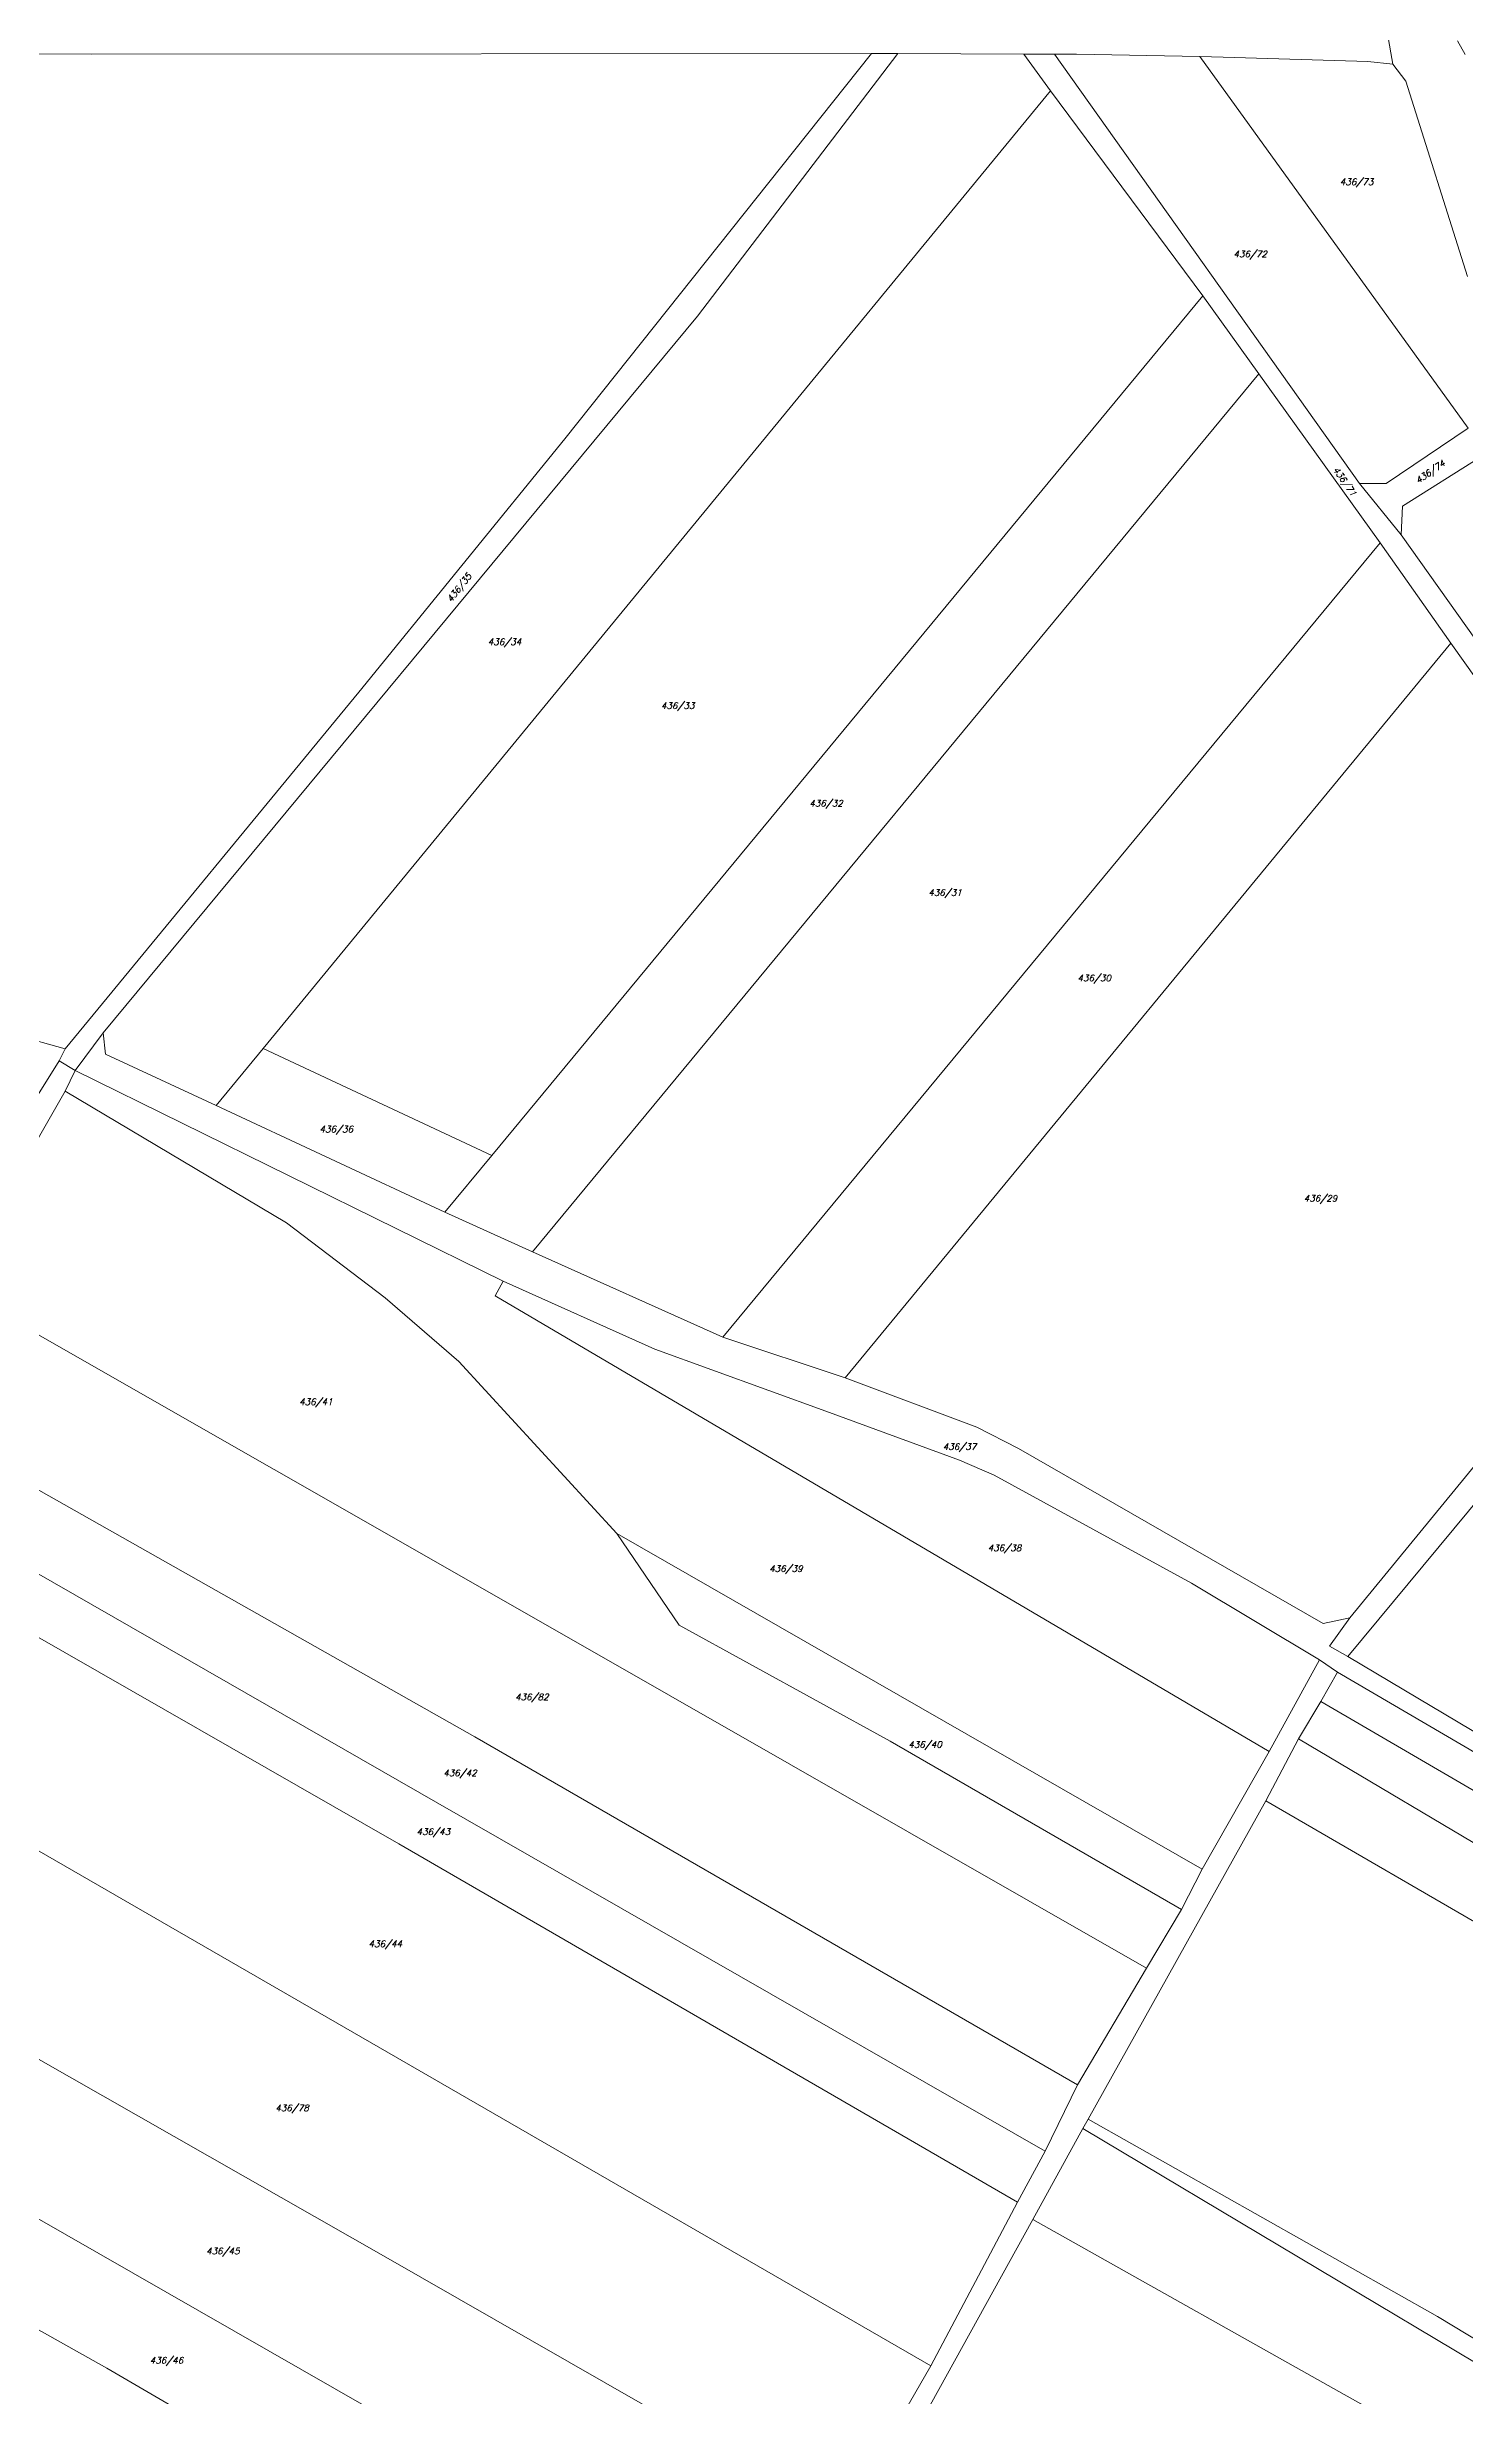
# Model space of a CAD drawing. Header units: millimetres. Extents: x -626414 to -622734, y -1174816 to -1171998.
# Drawn here: x -625858 to -625482, y -1174109 to -1173485 of the extents above; entities that cross this region are included whole.
import ezdxf
from ezdxf.enums import TextEntityAlignment as Align

# ---------------------------------------------------------------- set-up
doc = ezdxf.new("R2010")
doc.units = ezdxf.units.MM
doc.layers.add('Dobrinsko_hranice parcel', color=7, linetype='Continuous', lineweight=0)
doc.layers.add('Dobrinsko_parcelní čísla', color=7, linetype='Continuous', lineweight=0)
doc.styles.add('Style-ITALICS', font='ITALICS.shx')

msp = doc.modelspace()

# ---------------------------------------------------------------- linework, layer by layer
at = {"layer": 'Dobrinsko_hranice parcel', "color": 7, "linetype": 'Continuous', "lineweight": 13}
for p, q in [((-625500.69, -1173489.53), (-625502.12, -1173481.48)), ((-625483.52, -1173483.31), (-625481.53, -1173486.91)), ((-625971.47, -1173486.61), (-625846.53, -1173486.86)), ((-625846.53, -1173486.86), (-625639.24, -1173486.71)), ((-625639.24, -1173486.71), (-625720.72, -1173589.07)), ((-625685.46, -1173556.43), (-625632.2, -1173486.71)), ((-625639.24, -1173486.71), (-625632.2, -1173486.71)), ((-625632.2, -1173486.71), (-625598.72, -1173486.84)), ((-625591.69, -1173496.61), (-625598.72, -1173486.84)), ((-625598.72, -1173486.84), (-625590.6, -1173486.87)), ((-625590.6, -1173486.87), (-625509.54, -1173600.96)), ((-625590.6, -1173486.87), (-625584.78, -1173486.89)), ((-625584.78, -1173486.89), (-625552.04, -1173487.52)), ((-625480.71, -1173586.2), (-625552.04, -1173487.52)), ((-625552.04, -1173487.52), (-625545.82, -1173487.64)), ((-625545.82, -1173487.64), (-625507.36, -1173488.81)), ((-625507.36, -1173488.81), (-625500.69, -1173489.53)), ((-625497.24, -1173494.06), (-625500.69, -1173489.53)), ((-625800.89, -1173751.04), (-625591.69, -1173496.61)), ((-625551.22, -1173551.1), (-625591.69, -1173496.61)), ((-625480.89, -1173545.97), (-625497.24, -1173494.06)), ((-625551.22, -1173551.1), (-625740.12, -1173779.44)), ((-625536.34, -1173571.8), (-625551.22, -1173551.1)), ((-625843.38, -1173746.87), (-625685.46, -1173556.43)), ((-625729.28, -1173805.03), (-625536.34, -1173571.8)), ((-625504.04, -1173616.66), (-625536.34, -1173571.8)), ((-625720.72, -1173589.07), (-625775.47, -1173656.35)), ((-625502.48, -1173600.96), (-625480.71, -1173586.2)), ((-625477.34, -1173593.86), (-625498.19, -1173606.92)), ((-625509.54, -1173600.96), (-625498.5, -1173614.58)), ((-625509.54, -1173600.96), (-625502.48, -1173600.96)), ((-625498.19, -1173606.92), (-625498.5, -1173614.58)), ((-625498.5, -1173614.58), (-625434.96, -1173704.02)), ((-625678.72, -1173827.75), (-625504.04, -1173616.66)), ((-625485.29, -1173643.33), (-625504.04, -1173616.66)), ((-625485.29, -1173643.33), (-625646.21, -1173838.54)), ((-625429.92, -1173721.3), (-625485.29, -1173643.33)), ((-625775.47, -1173656.35), (-625853.48, -1173751.14)), ((-625866.19, -1173747.58), (-625853.48, -1173751.14)), ((-625855.09, -1173754.33), (-625853.48, -1173751.14)), ((-625843.38, -1173746.87), (-625850.8, -1173756.89)), ((-625842.77, -1173752.54), (-625843.38, -1173746.87)), ((-625813.33, -1173766.17), (-625842.77, -1173752.54)), ((-625813.33, -1173766.17), (-625800.89, -1173751.04)), ((-625800.89, -1173751.04), (-625740.12, -1173779.44)), ((-625855.09, -1173754.33), (-625861.53, -1173764.69)), ((-625850.8, -1173756.89), (-625855.09, -1173754.33)), ((-625853.52, -1173762.33), (-625850.8, -1173756.89)), ((-625737.08, -1173812.87), (-625850.8, -1173756.89)), ((-625883.15, -1173814.23), (-625853.52, -1173762.33)), ((-625853.52, -1173762.33), (-625794.64, -1173797.31)), ((-625752.61, -1173794.55), (-625813.33, -1173766.17)), ((-625740.12, -1173779.44), (-625752.61, -1173794.55)), ((-625412.09, -1173780.13), (-625512.14, -1173902.32)), ((-625729.28, -1173805.03), (-625752.61, -1173794.55)), ((-625794.64, -1173797.31), (-625768.44, -1173817.25)), ((-625678.72, -1173827.75), (-625729.28, -1173805.03)), ((-625724.64, -1173904.8), (-625883.15, -1173814.23)), ((-625737.08, -1173812.87), (-625739.26, -1173816.7)), ((-625696.79, -1173830.89), (-625737.08, -1173812.87)), ((-625768.44, -1173817.25), (-625748.85, -1173834.22)), ((-625739.26, -1173816.7), (-625533.6, -1173937.8)), ((-625651.41, -1173847.35), (-625696.79, -1173830.89)), ((-625646.21, -1173838.54), (-625678.72, -1173827.75)), ((-625748.85, -1173834.22), (-625706.91, -1173879.84)), ((-625611.26, -1173851.59), (-625646.21, -1173838.54)), ((-625901.01, -1173845.5), (-625744.63, -1173933.91)), ((-625615.84, -1173860.4), (-625651.41, -1173847.35)), ((-625600.22, -1173857.27), (-625611.26, -1173851.59)), ((-625512.67, -1173912.58), (-625458.09, -1173846.74)), ((-625519.27, -1173903.81), (-625600.22, -1173857.27)), ((-625909.6, -1173862.53), (-625754.44, -1173951.51)), ((-625606.64, -1173864.38), (-625615.84, -1173860.4)), ((-625554.22, -1173893.03), (-625606.64, -1173864.38)), ((-625916.34, -1173875.59), (-625764.86, -1173962.29)), ((-625706.91, -1173879.84), (-625551.39, -1173969.02)), ((-625706.91, -1173879.84), (-625690.35, -1173904.25)), ((-625520.19, -1173913.46), (-625554.22, -1173893.03)), ((-625512.14, -1173902.32), (-625519.27, -1173903.81)), ((-625512.14, -1173902.32), (-625517.56, -1173909.82)), ((-625566.13, -1173995.36), (-625724.64, -1173904.8)), ((-625690.35, -1173904.25), (-625634.24, -1173935.04)), ((-625520.19, -1173913.46), (-625533.6, -1173937.8)), ((-625515.43, -1173916.72), (-625520.19, -1173913.46)), ((-625517.56, -1173909.82), (-625512.67, -1173912.58)), ((-625389.19, -1173986.01), (-625512.67, -1173912.58)), ((-625623.45, -1174100.99), (-625940.26, -1173918.16)), ((-625519.83, -1173924.5), (-625515.43, -1173916.72)), ((-625432.48, -1173965.22), (-625515.43, -1173916.72)), ((-625525.76, -1173934.43), (-625519.83, -1173924.5)), ((-625519.83, -1173924.5), (-625435.73, -1173973.58)), ((-625744.63, -1173933.91), (-625584.5, -1174026.34)), ((-625634.24, -1173935.04), (-625556.91, -1173979.8)), ((-625533.6, -1173937.8), (-625551.39, -1173969.02)), ((-625534.44, -1173950.89), (-625525.76, -1173934.43)), ((-625446.16, -1173981.76), (-625525.76, -1173934.43)), ((-625754.44, -1173951.51), (-625593.09, -1174043.94)), ((-625581.67, -1174035.47), (-625534.44, -1173950.89)), ((-625453.13, -1173998.12), (-625534.44, -1173950.89)), ((-625963.26, -1173961.01), (-625768.24, -1174072.12)), ((-625764.86, -1173962.29), (-625600.45, -1174057.56)), ((-625551.39, -1173969.02), (-625556.91, -1173979.8)), ((-625556.91, -1173979.8), (-625566.13, -1173995.36)), ((-625566.13, -1173995.36), (-625584.5, -1174026.34)), ((-625993.92, -1174016.64), (-625842.44, -1174101.64)), ((-625584.5, -1174026.34), (-625593.09, -1174043.94)), ((-625596.38, -1174062.15), (-625583.06, -1174037.99)), ((-625583.06, -1174037.99), (-625581.67, -1174035.47)), ((-625583.06, -1174037.99), (-625281.73, -1174217.68)), ((-625488.82, -1174087.88), (-625581.67, -1174035.47)), ((-625593.09, -1174043.94), (-625600.45, -1174057.56)), ((-625666.37, -1174173.07), (-625872.19, -1174055.38)), ((-625600.45, -1174057.56), (-625623.45, -1174100.99)), ((-625630.42, -1174123.73), (-625596.38, -1174062.15)), ((-625507.22, -1174112.29), (-625596.38, -1174062.15)), ((-625768.24, -1174072.12), (-625646.87, -1174141.58)), ((-625280.18, -1174214.82), (-625488.82, -1174087.88)), ((-625842.44, -1174101.64), (-625677.41, -1174197.48)), ((-625623.45, -1174100.99), (-625646.87, -1174141.58))]:
    msp.add_line(p, q, dxfattribs=at)

# ---------------------------------------------------------------- texts
at = {"layer": 'Dobrinsko_parcelní čísla', "color": 7, "linetype": 'Continuous', "lineweight": 0, "style": 'Style-ITALICS'}
for s, p in [('436/73', (-625510.34, -1173521.625)), ('436/72', (-625538.61, -1173540.815)), ('436/34', (-625736.73, -1173643.835)), ('436/33', (-625690.73, -1173660.785)), ('436/32', (-625651.31, -1173686.735)), ('436/31', (-625619.69, -1173710.455)), ('436/30', (-625580.06, -1173733.155)), ('436/36', (-625781.44, -1173773.305)), ('436/29', (-625519.94, -1173791.695)), ('436/41', (-625786.86, -1173845.745)), ('436/37', (-625615.85, -1173857.655)), ('436/38', (-625603.89, -1173884.545)), ('436/39', (-625661.98, -1173890.065)), ('436/82', (-625729.486, -1173924.162)), ('436/40', (-625625.01, -1173936.795)), ('436/42', (-625748.57, -1173944.345)), ('436/43', (-625755.66, -1173959.955)), ('436/44', (-625768.42, -1173989.745)), ('436/78', (-625793.19, -1174033.335)), ('436/45', (-625811.59, -1174071.365)), ('436/46', (-625826.56, -1174100.405))]:
    msp.add_text(s, height=1.7, dxfattribs=at).set_placement(p, align=Align.CENTER)
for s, rotation, p in [('436/74', 35, (-625490.286, -1173598.518)), ('436/71', 305, (-625514.198, -1173600.823)), ('436/35', 52, (-625748.125, -1173629.131))]:
    msp.add_text(s, height=1.7, rotation=rotation, dxfattribs=at).set_placement(p, align=Align.CENTER)

doc.saveas('drawing.dxf')
